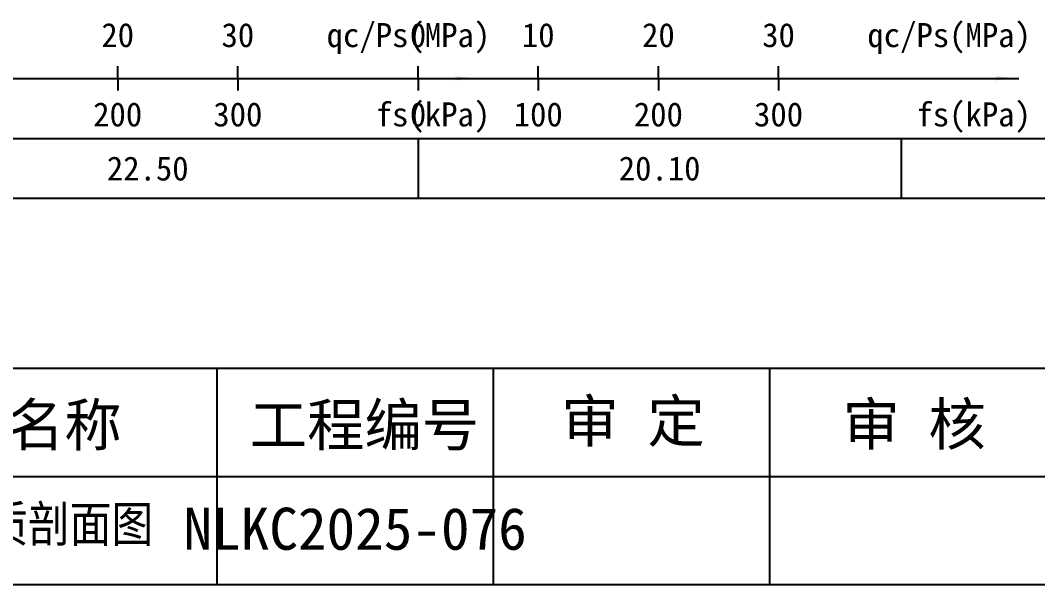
# Model space of a CAD drawing. Extents: x -37 to 3540, y -1485 to 297.
# Drawn here: x 3143.2 to 3227.9, y -282 to -235 of the extents above; entities that cross this region are included whole.
import ezdxf
from ezdxf.enums import TextEntityAlignment as Align

# ---------------------------------------------------------------- set-up
doc = ezdxf.new("R2010")
doc.units = 0
doc.layers.get('0').update_dxf_attribs({"linetype": 'CONTINUOUS'})
doc.layers.add('FRAME', color=7, linetype='CONTINUOUS')
doc.layers.add('RULER', color=7, linetype='CONTINUOUS')
doc.styles.add('ST', font='')
doc.styles.get('ST').set_extended_font_data('SimSun')

# ---------------------------------------------------------------- blocks, each defined once
blk = doc.blocks.new('图签_A3长')
for p, q in [((0, 18), (-380, 18)), ((-188, 0), (-188, 18)), ((-165, 0), (-165, 18)), ((-142, 0), (-142, 18)), ((-320, 9), (0, 9)), ((-380, 0), (0, 0))]:
    blk.add_line(p, q)
at = {"style": 'ST'}
for s, p in [('图件名称', (-205.486, 13.297)), ('工程编号', (-175.733, 13.297)), ('审 定', (-153.382, 13.614)), ('审 核', (-129.992, 13.357))]:
    blk.add_text(s, height=3.5, dxfattribs=at).set_placement(p, align=Align.MIDDLE_CENTER)
for tag, p in [('01＿单位名称', (-349.983, 8.358)), ('02＿工程名称', (-271.3, 5.161)), ('04＿工程编号', (-176.512, 4.653)), ('05＿日期', (-35.588, 4.653)), ('06＿图号', (-11.159, 4.911))]:
    blk.add_attdef(tag, text='', height=3.5, dxfattribs=at).set_placement(p, align=Align.MIDDLE_CENTER)
at = {"style": 'ST', "width": 0.85}
blk.add_attdef('03＿图件名称', text='', height=3, dxfattribs=at).set_placement((-205.486, 5.05), align=Align.MIDDLE_CENTER)
blk = doc.blocks.new('Arrow')
for points in [[(-3.984779, 0.348623), (0, 0), (-3.189535, 0)], [(-3.189535, 0), (0, 0), (-3.984779, -0.348623)]]:
    blk.add_solid(points)

msp = doc.modelspace()

# ---------------------------------------------------------------- linework, layer by layer
at = {"layer": 'FRAME', "linetype": 'Continuous'}
msp.add_line((2923.151, -282), (3334.122, -282), dxfattribs=at)
at = {"layer": 'RULER', "linetype": 'Continuous'}
for points in [[(3151.304, -239.868), (3151.304, -238.868)], [(3161.304, -239.868), (3161.304, -238.868)], [(3176.303, -239.868), (3176.303, -238.868)], [(3186.303, -239.868), (3186.303, -238.868)], [(3196.303, -239.868), (3196.303, -238.868)], [(3206.303, -239.868), (3206.303, -238.868)], [(3131.304, -239.868), (3181.304, -239.868)], [(3151.304, -239.868), (3151.304, -240.868)], [(3161.304, -239.868), (3161.304, -240.868)], [(3176.303, -239.868), (3226.303, -239.868)], [(3176.303, -239.868), (3176.303, -240.868)], [(3186.303, -239.868), (3186.303, -240.868)], [(3196.303, -239.868), (3196.303, -240.868)], [(3206.303, -239.868), (3206.303, -240.868)], [(3131.304, -244.868), (3176.303, -244.868), (3176.303, -249.868), (3131.304, -249.868)], [(3176.303, -244.868), (3216.505, -244.868), (3216.505, -249.868), (3176.303, -249.868)], [(3216.505, -244.868), (3267.739, -244.868), (3267.739, -249.868), (3216.505, -249.868)]]:
    msp.add_lwpolyline(points, dxfattribs=at)

# ---------------------------------------------------------------- block references
at = {"layer": 'FRAME'}
ref = msp.add_blockref('图签_A3长', (3347.577, -282), dxfattribs=at)
ref.add_attrib('03＿图件名称', '工程地质剖面图', dxfattribs={"layer": '0', "height": 3, "style": 'ST', "width": 0.85}).set_placement((3142.091, -276.95), align=Align.MIDDLE_CENTER)
ref.add_attrib('04＿工程编号', 'NLKC2025-076', dxfattribs={"layer": '0', "height": 3.5, "style": 'ST'}).set_placement((3171.065, -277.347), align=Align.MIDDLE_CENTER)
at = {"layer": 'RULER', "xscale": 0.5, "yscale": 0.5, "zscale": 0.5}
for p in [(3181.304, -239.868), (3226.303, -239.868)]:
    msp.add_blockref('Arrow', p, dxfattribs=at)

# ---------------------------------------------------------------- texts
at = {"layer": 'RULER', "style": 'ST'}
for s, p in [('20', (3151.304, -237.868)), ('30', (3161.304, -237.868)), ('0', (3176.303, -237.868)), ('10', (3186.303, -237.868)), ('20', (3196.303, -237.868)), ('30', (3206.303, -237.868))]:
    msp.add_text(s, height=2, dxfattribs=at).set_placement(p, align=Align.BOTTOM_CENTER)
for p in [(3182.304, -237.868), (3227.303, -237.868)]:
    msp.add_text('qc/Ps(MPa)', height=2, dxfattribs=at).set_placement(p, align=Align.BOTTOM_RIGHT)
for s, p in [('200', (3151.304, -241.868)), ('300', (3161.304, -241.868)), ('0', (3176.303, -241.868)), ('100', (3186.303, -241.868)), ('200', (3196.303, -241.868)), ('300', (3206.303, -241.868))]:
    msp.add_text(s, height=2, dxfattribs=at).set_placement(p, align=Align.TOP_CENTER)
for p in [(3182.304, -241.868), (3227.303, -241.868)]:
    msp.add_text('fs(kPa)', height=2, dxfattribs=at).set_placement(p, align=Align.TOP_RIGHT)
for s, p in [('22.50', (3153.804, -247.368)), ('20.10', (3196.404, -247.368))]:
    msp.add_text(s, height=2, dxfattribs=at).set_placement(p, align=Align.MIDDLE_CENTER)

doc.saveas('drawing.dxf')
